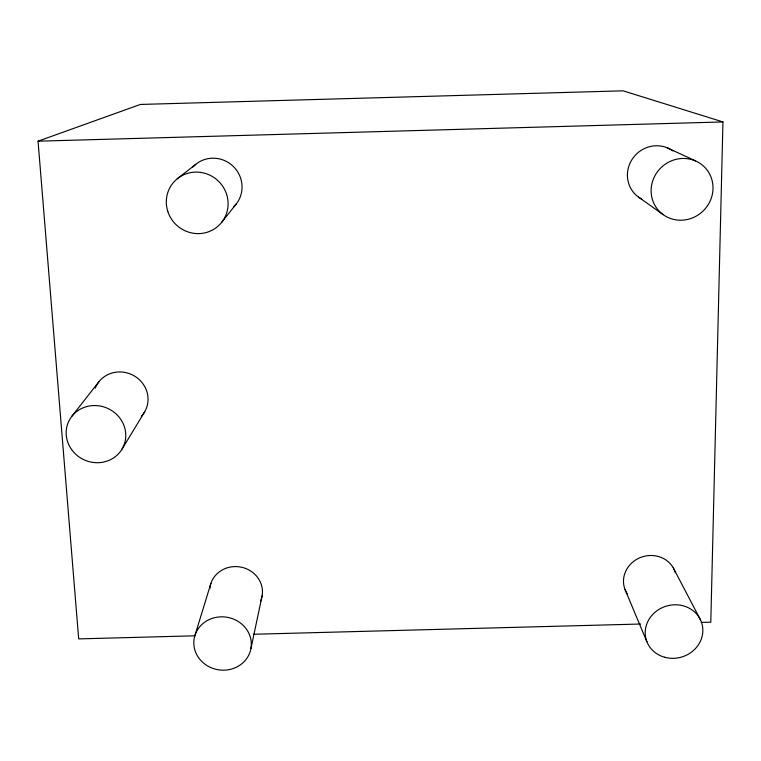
<?xml version="1.0" encoding="UTF-8"?>
<svg xmlns="http://www.w3.org/2000/svg" width="761" height="761" viewBox="0 0 761 761"><rect width="100%" height="100%" fill="white"/><g stroke="black" fill="none" stroke-linecap="round" stroke-linejoin="round"><path stroke-width="1.14" d="M195.12 635.806L78.678 638.888L38.05 141.185L140.357 104.447L623.107 90.825L722.95 121.941L710.793 622.165L701.281 622.412M250.94 648.543A28.823 26.625 9.1 0 0 212.471 618.293A28.823 26.625 9.1 0 0 204.271 663.668A28.823 26.625 9.1 0 0 250.94 648.543L262.098 595.901M195.073 634.997L210.921 583.373M122.074 449.009L144.647 411.882M71.991 416.115L98.997 381.632M221.603 222.431L236.1 204.167M177.227 178.797L195.777 164.319M38.05 141.185L722.95 121.941M253.346 634.265L640.686 624.02M667.701 148.005L695.487 160.913M638.441 197.032L663.145 214.621M673.276 567.839L700.481 619.854M625.066 589.623L646.898 641.732M641.78 199.097A28.775 27.596 -45.3 0 1 632.096 159.372A28.775 27.596 -45.3 0 1 672.857 150.954M192.885 167.04A28.499 27.748 43.4 0 1 233.427 166.573A28.499 27.748 43.4 0 1 233.418 207.068M209.827 588.529A26.416 24.618 9.5 0 1 242.217 567.383A26.416 24.618 9.5 0 1 260.576 600.933M627.54 594.274A26.559 24.59 -16.3 0 1 639.24 558.022A26.559 24.59 -16.3 0 1 675.349 572.681M95.287 388.072A27.482 26.026 24.5 0 1 134.764 376.21A27.482 26.026 24.5 0 1 141.308 416.324M687.269 219.51A31.62 30.193 -43.7 0 0 705.894 168.552A31.62 30.193 -43.7 0 0 653.043 179.948A31.62 30.193 -43.7 0 0 687.269 219.51M167.829 211.539A31.287 30.373 41 0 0 220.195 224.067A31.287 30.373 41 0 0 203.577 172.947A31.287 30.373 41 0 0 167.829 211.539M664.667 657.257A28.985 26.587 -15.8 0 0 702.308 625.247A28.985 26.587 -15.8 0 0 655.097 612.196A28.985 26.587 -15.8 0 0 664.667 657.257M71.629 449.599A30.088 28.3 23.5 0 0 123.035 447.23A30.088 28.3 23.5 0 0 93.184 405.575A30.088 28.3 23.5 0 0 71.629 449.599"/></g></svg>
